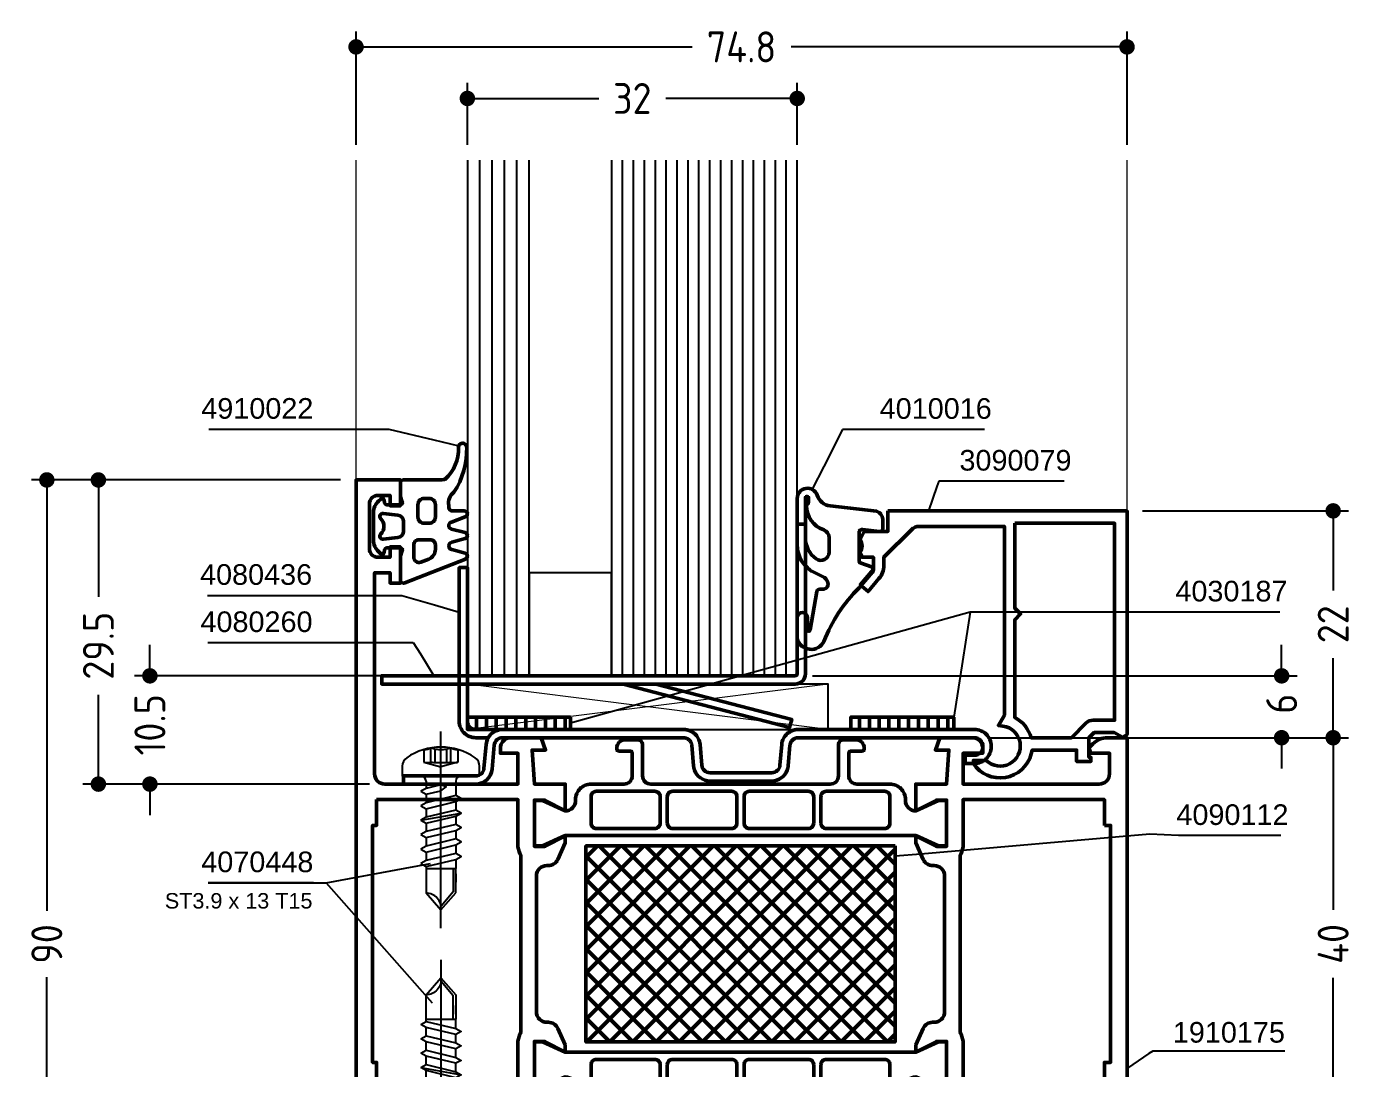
# Model space of a CAD drawing. Header units: millimetres. Extents: x 29 to 157, y 57 to 235.
# Drawn here: x 28.7 to 157.5, y 134.4 to 235.4 of the extents above; entities that cross this region are included whole.
import ezdxf
from ezdxf.enums import TextEntityAlignment as Align

# ---------------------------------------------------------------- set-up
doc = ezdxf.new("R2010")
doc.units = ezdxf.units.MM
doc.linetypes.add('CENTER', pattern=[50.8, 31.75, -6.35, 6.35, -6.35])
doc.linetypes.add('HIDDEN', pattern=[9.525, 6.35, -3.175])
for name, color, linetype, lineweight in [('AM_5', 3, 'Continuous', 25), ('AM_C', 50, 'Continuous', 50), ('AM_S', 80, 'Continuous', 50), ('Cont2', 2, 'Continuous', 25), ('Cont3', 70, 'Continuous', 18)]:
    doc.layers.add(name, color=color, linetype=linetype, lineweight=lineweight)
doc.styles.add('HBS_DIMTEXTSTYLE', font='isocp.shx')
doc.styles.add('SWISSL', font='swissl.ttf')
doc.dimstyles.new('Konstruktionsschnitt 1-1$0', dxfattribs={"dimscale": 0, "dimtxt": 3, "dimasz": 1.5, "dimexe": 1.5, "dimexo": 1.5, "dimgap": 1.5, "dimtad": 0, "dimdsep": 46, "dimtxsty": 'HBS_DIMTEXTSTYLE', "dimblk": 'PUNKT', "dimcen": 0, "dimclrd": 3, "dimclre": 3, "dimclrt": 2, "dimadec": 1, "dimazin": 2, "dimtfac": 0.7, "dimtofl": 0, "dimtmove": 0, "dimatfit": 3, "dimfxl": 0, "dimtolj": 1, "dimtzin": 0, "dimarcsym": 0})

# ---------------------------------------------------------------- blocks, each defined once
blk = doc.blocks.new('PUNKT')
at = {"color": 0, "linetype": 'Continuous'}
blk.add_line((-0.5, 0), (-1, 0), dxfattribs=at)
at = {"color": 0, "linetype": 'Continuous', "const_width": 0.5}
blk.add_lwpolyline([(-0.25, 0, 1), (0.25, 0, 1)], format="xyb", close=True, dxfattribs=at)
blk = doc.blocks.new('*D22')
at = {"layer": 'AM_5', "color": 3, "lineweight": -2, "transparency": 16777216}
for p, q in [((59.19, 191.45), (29.19, 191.45)), ((30.69, 189.95), (30.69, 149.66)), ((30.69, 102.95), (30.69, 143.24)), ((59.19, 101.45), (29.19, 101.45))]:
    blk.add_line(p, q, dxfattribs=at)
at = {"layer": 'AM_5', "color": 3, "lineweight": -2, "transparency": 16777216, "xscale": 1.5, "yscale": 1.5, "zscale": 1.5}
for p, rotation in [((30.69, 191.45), 90), ((30.69, 101.45), 270)]:
    blk.add_blockref('PUNKT', p, dxfattribs=dict(at, rotation=rotation))
at = {"layer": 'AM_5', "color": 2, "transparency": 16777216, "insert": (30.69, 146.45), "char_height": 3, "attachment_point": 5, "rotation": 90, "style": 'HBS_DIMTEXTSTYLE'}
blk.add_mtext('\\A1;90', dxfattribs=at)
blk = doc.blocks.new('*D23')
at = {"layer": 'AM_5', "color": 3, "lineweight": -2, "transparency": 16777216}
for p, q in [((136.99, 166.45), (156.99, 166.45)), ((155.49, 164.95), (155.49, 149.75)), ((155.49, 127.95), (155.49, 143.15)), ((136.99, 126.45), (156.99, 126.45))]:
    blk.add_line(p, q, dxfattribs=at)
at = {"layer": 'AM_5', "color": 3, "lineweight": -2, "transparency": 16777216, "xscale": 1.5, "yscale": 1.5, "zscale": 1.5}
for p, rotation in [((155.49, 166.45), 90), ((155.49, 126.45), 270)]:
    blk.add_blockref('PUNKT', p, dxfattribs=dict(at, rotation=rotation))
at = {"layer": 'AM_5', "color": 2, "transparency": 16777216, "insert": (155.49, 146.45), "char_height": 3, "attachment_point": 5, "rotation": 90, "style": 'HBS_DIMTEXTSTYLE'}
blk.add_mtext('\\A1;40', dxfattribs=at)
blk = doc.blocks.new('*D24')
at = {"layer": 'AM_5', "color": 3, "lineweight": -2, "transparency": 16777216}
for p, q in [((136.99, 188.45), (156.99, 188.45)), ((155.49, 186.95), (155.49, 180.73)), ((155.49, 167.95), (155.49, 174.17)), ((136.99, 166.45), (156.99, 166.45))]:
    blk.add_line(p, q, dxfattribs=at)
at = {"layer": 'AM_5', "color": 3, "lineweight": -2, "transparency": 16777216, "xscale": 1.5, "yscale": 1.5, "zscale": 1.5}
for p, rotation in [((155.49, 188.45), 90), ((155.49, 166.45), 270)]:
    blk.add_blockref('PUNKT', p, dxfattribs=dict(at, rotation=rotation))
at = {"layer": 'AM_5', "color": 2, "transparency": 16777216, "insert": (155.49, 177.45), "char_height": 3, "attachment_point": 5, "rotation": 90, "style": 'HBS_DIMTEXTSTYLE'}
blk.add_mtext('\\A1;22', dxfattribs=at)
blk = doc.blocks.new('*D26')
at = {"layer": 'AM_5', "color": 3, "lineweight": -2, "transparency": 16777216}
for p, q in [((71.49, 223.95), (71.49, 229.95)), ((103.49, 223.95), (103.49, 229.95)), ((72.99, 228.45), (84.25, 228.45)), ((101.99, 228.45), (90.73, 228.45))]:
    blk.add_line(p, q, dxfattribs=at)
at = {"layer": 'AM_5', "color": 3, "lineweight": -2, "transparency": 16777216, "xscale": 1.5, "yscale": 1.5, "zscale": 1.5, "rotation": 180}
blk.add_blockref('PUNKT', (71.49, 228.45), dxfattribs=at)
at = {"layer": 'AM_5', "color": 3, "lineweight": -2, "transparency": 16777216, "xscale": 1.5, "yscale": 1.5, "zscale": 1.5}
blk.add_blockref('PUNKT', (103.49, 228.45), dxfattribs=at)
at = {"layer": 'AM_5', "color": 2, "transparency": 16777216, "insert": (87.49, 228.45), "char_height": 3, "attachment_point": 5, "style": 'HBS_DIMTEXTSTYLE'}
blk.add_mtext('\\A1;32', dxfattribs=at)
blk = doc.blocks.new('*D27')
at = {"layer": 'AM_5', "color": 3, "lineweight": -2, "transparency": 16777216}
for p, q in [((60.69, 223.95), (60.69, 234.95)), ((135.49, 223.95), (135.49, 234.95)), ((62.19, 233.45), (93.29, 233.45)), ((133.99, 233.45), (102.89, 233.45))]:
    blk.add_line(p, q, dxfattribs=at)
at = {"layer": 'AM_5', "color": 3, "lineweight": -2, "transparency": 16777216, "xscale": 1.5, "yscale": 1.5, "zscale": 1.5, "rotation": 180}
blk.add_blockref('PUNKT', (60.69, 233.45), dxfattribs=at)
at = {"layer": 'AM_5', "color": 3, "lineweight": -2, "transparency": 16777216, "xscale": 1.5, "yscale": 1.5, "zscale": 1.5}
blk.add_blockref('PUNKT', (135.49, 233.45), dxfattribs=at)
at = {"layer": 'AM_5', "color": 2, "transparency": 16777216, "insert": (98.09, 233.45), "char_height": 3, "attachment_point": 5, "style": 'HBS_DIMTEXTSTYLE'}
blk.add_mtext('\\A1;74.8', dxfattribs=at)
blk = doc.blocks.new('*D30')
at = {"layer": 'AM_5', "color": 3, "lineweight": -2, "transparency": 16777216}
for p, q in [((150.49, 173.95), (150.49, 175.45)), ((104.99, 172.45), (151.99, 172.45)), ((121.99, 166.45), (151.99, 166.45)), ((150.49, 164.95), (150.49, 163.45))]:
    blk.add_line(p, q, dxfattribs=at)
at = {"layer": 'AM_5', "color": 3, "lineweight": -2, "transparency": 16777216, "xscale": 1.5, "yscale": 1.5, "zscale": 1.5}
for p, rotation in [((150.49, 172.45), 270), ((150.49, 166.45), 90)]:
    blk.add_blockref('PUNKT', p, dxfattribs=dict(at, rotation=rotation))
at = {"layer": 'AM_5', "color": 2, "transparency": 16777216, "insert": (150.49, 169.75), "char_height": 3, "attachment_point": 5, "rotation": 90, "style": 'HBS_DIMTEXTSTYLE'}
blk.add_mtext('\\A1;6', dxfattribs=at)
blk = doc.blocks.new('*D31')
at = {"layer": 'AM_5', "color": 3, "lineweight": -2, "transparency": 16777216}
for p, q in [((59.19, 191.45), (34.19, 191.45)), ((35.69, 189.95), (35.69, 180.12)), ((35.69, 163.45), (35.69, 170.61)), ((61.99, 161.95), (34.19, 161.95))]:
    blk.add_line(p, q, dxfattribs=at)
at = {"layer": 'AM_5', "color": 3, "lineweight": -2, "transparency": 16777216, "xscale": 1.5, "yscale": 1.5, "zscale": 1.5}
for p, rotation in [((35.69, 191.45), 90), ((35.69, 161.95), 270)]:
    blk.add_blockref('PUNKT', p, dxfattribs=dict(at, rotation=rotation))
at = {"layer": 'AM_5', "color": 2, "transparency": 16777216, "insert": (35.69, 175.37), "char_height": 3, "attachment_point": 5, "rotation": 90, "style": 'HBS_DIMTEXTSTYLE'}
blk.add_mtext('\\A1;29.5', dxfattribs=at)
blk = doc.blocks.new('*D32')
at = {"layer": 'AM_5', "color": 3, "lineweight": -2, "transparency": 16777216}
for p, q in [((40.69, 173.95), (40.69, 175.45)), ((69.99, 172.45), (39.19, 172.45)), ((61.99, 161.95), (39.19, 161.95)), ((40.69, 160.45), (40.69, 158.95))]:
    blk.add_line(p, q, dxfattribs=at)
at = {"layer": 'AM_5', "color": 3, "lineweight": -2, "transparency": 16777216, "xscale": 1.5, "yscale": 1.5, "zscale": 1.5}
for p, rotation in [((40.69, 172.45), 270), ((40.69, 161.95), 90)]:
    blk.add_blockref('PUNKT', p, dxfattribs=dict(at, rotation=rotation))
at = {"layer": 'AM_5', "color": 2, "transparency": 16777216, "insert": (40.69, 167.7), "char_height": 3, "attachment_point": 5, "rotation": 90, "style": 'HBS_DIMTEXTSTYLE'}
blk.add_mtext('\\A1;10.5', dxfattribs=at)
blk = doc.blocks.new('WS4070448')
at = {"linetype": 'CENTER'}
blk.add_line((-0.02, -14.76), (0, 4.3), dxfattribs=at)
at = {"linetype": 'HIDDEN'}
for p, q in [((-0.97, 1.33), (-0.97, 2.72)), ((-0.56, 1.33), (-0.56, 2.61)), ((0.56, 1.33), (0.56, 2.61)), ((0.97, 1.33), (0.97, 2.72))]:
    blk.add_line(p, q, dxfattribs=at)
for p, q in [((-1.45, -9), (-1.45, -11.36)), ((-1.45, -9), (1.45, -9)), ((1.45, -11.36), (1.45, -9)), ((-1.45, -11.36), (0, -13)), ((0, -13), (1.45, -11.36))]:
    blk.add_line(p, q)
blk.add_lwpolyline([(3.32, 1.75, 0.314856), (-3.32, 1.75, 0.244912), (-3.75, 0.93), (-3.75, 0), (3.75, 0), (3.75, 0.93, 0.244912), (3.32, 1.75, 0.138291)], format="xyb")
for points in [[(-1.65, 2.56), (-1.65, 1.33)], [(-1.65, 1.33), (0, 0.89)], [(1.65, 1.33), (0, 0.89)], [(1.65, 2.56), (1.65, 1.33)]]:
    blk.add_lwpolyline(points, dxfattribs=at)
for points in [[(-1.95, -1.5), (-1.45, -1.79), (0, -1.44), (0.5, -1.07), (0, -0.87), (-1.45, -1.21)], [(-1.95, -2.9), (-1.45, -3.19), (1.45, -2.5), (1.95, -2.21), (1.45, -1.92), (-1.45, -2.61)], [(-1.95, -4.3), (-1.45, -4.59), (1.45, -3.9), (1.95, -3.61), (1.45, -3.32), (-1.45, -4.01)], [(-1.95, -5.7), (-1.45, -5.99), (1.45, -5.3), (1.95, -5.01), (1.45, -4.72), (-1.45, -5.41)], [(-1.95, -7.1), (-1.45, -7.39), (1.45, -6.7), (1.95, -6.41), (1.45, -6.12), (-1.45, -6.81)], [(-1.95, -8.5), (-1.45, -8.79), (1.45, -8.1), (1.95, -7.81), (1.45, -7.52), (-1.45, -8.21)]]:
    blk.add_lwpolyline(points, close=True)
for points in [[(-1.45, -0.5), (-1.45, -1.21)], [(1.45, -0.5), (1.45, -1.92)], [(-1.45, -1.79), (-1.45, -2.21)], [(-1.45, -1.79), (-1.45, -2.61)], [(-1.45, -1.79), (-1.45, -2.61)], [(1.45, -2.5), (1.45, -3.32)], [(-1.95, -4.3), (1.95, -3.61)], [(-1.45, -3.19), (-1.45, -4.01)], [(-1.45, -4.59), (-1.45, -5.41)], [(1.45, -3.9), (1.45, -4.72)], [(-1.45, -5.99), (-1.45, -6.81)], [(1.45, -5.3), (1.45, -6.12)], [(-1.45, -7.39), (-1.45, -8.21)], [(1.45, -6.7), (1.45, -7.52)], [(-1.45, -8.79), (-1.45, -9)], [(1.2, -9), (1.2, -11.25), (0.03, -12.65)], [(1.45, -8.1), (1.45, -9)], [(-1.45, -10.19), (-1.45, -11.01)], [(1.45, -9.5), (1.45, -10.32)]]:
    blk.add_lwpolyline(points)
for centre, radius, start, end in [((-1.59, 3.84), 1.28, 267.2848, 298.8872), ((0, 5.49), 2.94, 250.6988, 289.3012), ((1.59, 3.84), 1.28, 241.1128, 272.7152), ((-1.31, 2.49), 1.21, 253.6643, 286.3357), ((0, 11.41), 10.13, 264.4948, 275.5052), ((1.31, 2.49), 1.21, 253.6643, 286.3357)]:
    blk.add_arc(centre, radius, start, end, dxfattribs=at)
for centre, radius, start, end in [((-1.95, -0.5), 0.5, 0, 90), ((1.95, -0.5), 0.5, 90, 180), ((-1.46, -12.83), 1.47, 353.4244, 89.6688)]:
    blk.add_arc(centre, radius, start, end)
blk = doc.blocks.new('*U56', base_point=(71.49, 173.45))
for p, q in [((72.69, 173.45), (72.69, 223.45)), ((73.89, 173.45), (73.89, 223.45)), ((75.09, 173.45), (75.09, 223.45)), ((76.29, 173.45), (76.29, 223.45)), ((86.55, 173.45), (86.55, 223.45)), ((87.61, 173.45), (87.61, 223.45)), ((88.67, 173.45), (88.67, 223.45)), ((89.73, 173.45), (89.73, 223.45)), ((90.78, 173.45), (90.78, 223.45)), ((91.84, 173.45), (91.84, 223.45)), ((92.9, 173.45), (92.9, 223.45)), ((93.96, 173.45), (93.96, 223.45)), ((95.02, 173.45), (95.02, 223.45)), ((96.08, 173.45), (96.08, 223.45)), ((97.14, 173.45), (97.14, 223.45)), ((98.2, 173.45), (98.2, 223.45)), ((99.25, 173.45), (99.25, 223.45)), ((100.31, 173.45), (100.31, 223.45)), ((101.37, 173.45), (101.37, 223.45)), ((102.43, 173.45), (102.43, 223.45))]:
    blk.add_line(p, q)
for points in [[(71.49, 223.45), (71.49, 173.45), (77.49, 173.45), (77.49, 223.45)], [(85.49, 223.45), (85.49, 173.45), (103.49, 173.45), (103.49, 223.45)]]:
    blk.add_lwpolyline(points)
blk.add_lwpolyline([(77.49, 173.45), (85.49, 173.45), (85.49, 183.45), (77.49, 183.45)], close=True)
blk = doc.blocks.new('*S291')
at = {"layer": 'AM_5', "color": 3}
for p, q in [((46.42, 196.36), (55.69, 196.36)), ((55.69, 196.36), (63.88, 196.36)), ((63.88, 196.36), (68.23, 195.33))]:
    blk.add_line(p, q, dxfattribs=at)
at = {"layer": 'AM_5', "color": 3, "linetype": 'Continuous'}
blk.add_line((68.23, 195.33), (70.66, 194.76), dxfattribs=at)
at = {"layer": 'AM_5', "color": 2, "insert": (56.55, 197.36), "char_height": 2, "attachment_point": 9, "style": 'SWISSL'}
blk.add_mtext('4910022', dxfattribs=at)
blk = doc.blocks.new('*S292')
at = {"layer": 'AM_5', "color": 3}
for p, q in [((46.31, 175.67), (55.69, 175.67)), ((55.69, 175.67), (66.24, 175.67)), ((66.24, 175.67), (66.93, 174.57))]:
    blk.add_line(p, q, dxfattribs=at)
at = {"layer": 'AM_5', "color": 3, "linetype": 'Continuous'}
blk.add_line((66.93, 174.57), (68.25, 172.45), dxfattribs=at)
at = {"layer": 'AM_5', "color": 2, "insert": (56.47, 176.67), "char_height": 2, "attachment_point": 9, "style": 'SWISSL'}
blk.add_mtext('4080260', dxfattribs=at)
blk = doc.blocks.new('*S293')
at = {"layer": 'AM_5', "color": 3}
for p, q in [((137.69, 157.1), (115.48, 155.17)), ((140.49, 156.96), (137.69, 157.1)), ((150.42, 156.96), (140.49, 156.96))]:
    blk.add_line(p, q, dxfattribs=at)
at = {"layer": 'AM_5', "color": 3, "linetype": 'Continuous'}
blk.add_line((115.48, 155.17), (112.99, 154.95), dxfattribs=at)
at = {"layer": 'AM_5', "color": 2, "insert": (140.28, 157.96), "char_height": 2, "attachment_point": 7, "style": 'SWISSL'}
blk.add_mtext('4090112', dxfattribs=at)
blk = doc.blocks.new('*S294')
at = {"layer": 'AM_5', "color": 3, "linetype": 'Continuous'}
blk.add_line((137.61, 135.81), (135.54, 134.4), dxfattribs=at)
at = {"layer": 'AM_5', "color": 3}
for p, q in [((137.98, 136.06), (137.61, 135.81)), ((140.49, 136.06), (137.98, 136.06)), ((150.81, 136.06), (140.49, 136.06))]:
    blk.add_line(p, q, dxfattribs=at)
at = {"layer": 'AM_5', "color": 2, "insert": (150.81, 136.85), "char_height": 2, "attachment_point": 9, "style": 'SWISSL'}
blk.add_mtext('1910175', dxfattribs=at)
blk = doc.blocks.new('*S299')
at = {"layer": 'AM_5', "color": 3}
for p, q in [((57.8, 152.38), (65.44, 153.8)), ((56.55, 152.38), (46.33, 152.38)), ((46.33, 152.38), (57.8, 152.38))]:
    blk.add_line(p, q, dxfattribs=at)
at = {"layer": 'AM_5', "color": 3, "linetype": 'Continuous'}
blk.add_line((65.44, 153.8), (67.9, 154.25), dxfattribs=at)
at = {"layer": 'AM_5', "color": 2, "insert": (56.55, 153.38), "char_height": 2, "attachment_point": 9, "style": 'SWISSL'}
blk.add_mtext('4070448', dxfattribs=at)
blk = doc.blocks.new('ZAHL rechts')
at = {"layer": 'AM_5', "color": 2, "style": 'SWISSL'}
blk.add_attdef('XXX', text='', height=1.5, dxfattribs=at).set_placement((-1.95, -2.5), align=Align.RIGHT)
blk = doc.blocks.new('*S300')
at = {"layer": 'AM_5', "color": 3}
for p, q in [((107.9, 196.35), (106.08, 192.77)), ((109.49, 196.35), (107.9, 196.35)), ((121.65, 196.35), (109.49, 196.35))]:
    blk.add_line(p, q, dxfattribs=at)
at = {"layer": 'AM_5', "color": 3, "linetype": 'Continuous'}
blk.add_line((106.08, 192.77), (104.94, 190.54), dxfattribs=at)
at = {"layer": 'AM_5', "color": 2, "insert": (111.49, 197.35), "char_height": 2, "attachment_point": 7, "style": 'SWISSL'}
blk.add_mtext('4010016', dxfattribs=at)
blk = doc.blocks.new('*S301')
at = {"layer": 'AM_5', "color": 3, "linetype": 'Continuous'}
blk.add_line((117.05, 190.81), (116.23, 188.45), dxfattribs=at)
at = {"layer": 'AM_5', "color": 3}
for p, q in [((117.23, 191.33), (117.05, 190.81)), ((129.38, 191.33), (117.23, 191.33))]:
    blk.add_line(p, q, dxfattribs=at)
at = {"layer": 'AM_5', "color": 2, "insert": (119.23, 192.33), "char_height": 2, "attachment_point": 7, "style": 'SWISSL'}
blk.add_mtext('3090079', dxfattribs=at)
blk = doc.blocks.new('*S302')
at = {"layer": 'AM_5', "color": 3}
for p, q in [((46.28, 180.25), (53.74, 180.25)), ((53.74, 180.25), (65.12, 180.25)), ((65.12, 180.25), (68.3, 179.33))]:
    blk.add_line(p, q, dxfattribs=at)
at = {"layer": 'AM_5', "color": 3, "linetype": 'Continuous'}
blk.add_line((68.3, 179.33), (70.7, 178.64), dxfattribs=at)
at = {"layer": 'AM_5', "color": 2, "insert": (56.43, 181.25), "char_height": 2, "attachment_point": 9, "style": 'SWISSL'}
blk.add_mtext('4080436', dxfattribs=at)
blk = doc.blocks.new('*S304')
at = {"layer": 'AM_5', "color": 3}
for p, q in [((120.27, 178.64), (119.08, 170.92)), ((140.48, 178.64), (120.27, 178.64)), ((150.33, 178.64), (140.48, 178.64))]:
    blk.add_line(p, q, dxfattribs=at)
at = {"layer": 'AM_5', "color": 3, "linetype": 'Continuous'}
blk.add_line((119.08, 170.92), (118.7, 168.45), dxfattribs=at)
at = {"layer": 'AM_5', "color": 2, "insert": (140.18, 179.64), "char_height": 2, "attachment_point": 7, "style": 'SWISSL'}
blk.add_mtext('4030187', dxfattribs=at)
blk = doc.blocks.new('WI1910175')
for points in [[(20.3, -9.8), (19.57, -8.19, 0.294108), (18.66, -7.6), (18.5, -7.6, -0.414214), (17.5, -6.6), (17.5, 6.6, -0.414214), (18.5, 7.6), (18.66, 7.6, 0.294108), (19.57, 8.19), (20.3, 9.8), (20.3, 10.5), (18.1, 9.5), (17.3, 9.5), (17.3, 13.9), (18.1, 13.9), (20.3, 12.9), (20.3, 15.5), (17.3, 15.5), (17.08, 18.8), (18.39, 18.8), (17.95, 20), (15, 20, 0.414214), (14, 19), (14, 18.5), (15.7, 18.5), (15.7, 15.5), (2.8, 15.5, -0.414214), (1.8, 16.5), (1.8, 36), (3.3, 36), (3.3, 35), (4.3, 35), (4.3, 38.5), (3.3, 38.5), (3.3, 37.5), (2.1, 37.5, -0.414214), (1.3, 38.3), (1.3, 42.7, -0.414214), (2.1, 43.5), (3.3, 43.5), (3.3, 42.5), (4.3, 42.5), (4.3, 45), (0, 45), (0, -45), (4.3, -45), (4.3, -42.5), (3.3, -42.5), (3.3, -43.5), (2.1, -43.5, -0.414214), (1.3, -42.7), (1.3, -38.3, -0.414214), (2.1, -37.5), (3.3, -37.5), (3.3, -38.5), (4.3, -38.5), (4.3, -35), (3.3, -35), (3.3, -36), (1.8, -36), (1.8, -16.5, -0.414214), (2.8, -15.5), (15.7, -15.5), (15.7, -18.5), (14, -18.5), (14, -19, 0.414214), (15, -20), (17.95, -20), (18.39, -18.8), (17.08, -18.8), (17.3, -15.5), (20.3, -15.5), (20.3, -12.9), (18.1, -13.9), (17.3, -13.9), (17.3, -9.5), (18.1, -9.5), (20.3, -10.5), (20.3, -9.8)], [(54.3, 12.9), (54.3, 12.95), (56.3, 13.95), (57.3, 13.95), (57.3, 9.45), (56.3, 9.45), (54.3, 10.45), (54.3, 10.5), (20.3, 10.5), (20.3, 10.45), (18.3, 9.45), (17.3, 9.45), (17.3, 13.95), (18.3, 13.95), (20.3, 12.95), (20.3, 12.9, 0.414214), (21.3, 13.9), (21.3, 14, -0.414214), (22.8, 15.5), (26, 15.5, 0.414214), (26.8, 16.3), (26.8, 18.5, 0.414214), (26.6, 18.7), (25.5, 18.7, -0.414214), (25.3, 18.9), (25.3, 19, -0.414214), (26.1, 19.8), (27.3, 19.8, -0.414214), (27.8, 19.3), (27.8, 16.3, 0.414214), (28.6, 15.5), (46, 15.5, 0.414214), (46.8, 16.3), (46.8, 19.3, -0.414214), (47.3, 19.8), (48.5, 19.8, -0.414214), (49.3, 19), (49.3, 18.9, -0.414214), (49.1, 18.7), (48, 18.7, 0.414214), (47.8, 18.5), (47.8, 16.3, 0.414214), (48.6, 15.5), (51.8, 15.5, -0.414214), (53.3, 14), (53.3, 13.9, 0.414214), (54.3, 12.9)], [(54.3, -9.8), (55.03, -8.19, -0.294108), (55.94, -7.6), (56.1, -7.6, 0.414214), (57.1, -6.6), (57.1, 6.6, 0.414214), (56.1, 7.6), (55.94, 7.6, -0.294108), (55.03, 8.19), (54.3, 9.8), (54.3, 10.5), (56.5, 9.5), (57.3, 9.5), (57.3, 13.9), (56.5, 13.9), (54.3, 12.9), (54.3, 15.5), (57.3, 15.5), (57.52, 18.8), (56.21, 18.8), (56.65, 20), (59.8, 20, -0.414214), (60.8, 19), (60.8, 18.5), (58.9, 18.5), (58.9, 15.5), (72.1, 15.5, 0.414214), (73.1, 16.5), (73.1, 18.5), (71.3, 18.5), (71.09, 19.01), (71.49, 19.41, -0.198912), (72.9, 20), (74.8, 20), (74.8, -20), (72.9, -20, -0.198912), (71.49, -19.41), (71.09, -19.01), (71.3, -18.5), (73.1, -18.5), (73.1, -16.5, 0.414214), (72.1, -15.5), (58.9, -15.5), (58.9, -18.5), (60.8, -18.5), (60.8, -19, -0.414214), (59.8, -20), (56.65, -20), (56.21, -18.8), (57.52, -18.8), (57.3, -15.5), (54.3, -15.5), (54.3, -12.9), (56.5, -13.9), (57.3, -13.9), (57.3, -9.5), (56.5, -9.5), (54.3, -10.5), (54.3, -9.8)], [(22.8, 11.7), (22.8, 14.3, -0.414214), (23.3, 14.8), (29, 14.8, -0.414214), (29.5, 14.3), (29.5, 11.7, -0.414214), (29, 11.2), (23.3, 11.2, -0.414214), (22.8, 11.7)], [(30.2, 11.7), (30.2, 14.3, -0.414214), (30.7, 14.8), (36.45, 14.8, -0.414214), (36.95, 14.3), (36.95, 11.7, -0.414214), (36.45, 11.2), (30.7, 11.2, -0.414214), (30.2, 11.7)], [(44.4, 11.7, -0.414214), (43.9, 11.2), (38.15, 11.2, -0.414214), (37.65, 11.7), (37.65, 14.3, -0.414214), (38.15, 14.8), (43.9, 14.8, -0.414214), (44.4, 14.3), (44.4, 11.7)], [(45.1, 11.7), (45.1, 14.3, -0.414214), (45.6, 14.8), (51.3, 14.8, -0.414214), (51.8, 14.3), (51.8, 11.7, -0.414214), (51.3, 11.2), (45.6, 11.2, -0.414214), (45.1, 11.7)], [(2, 14), (2, 11.5), (1.6, 11.5), (1.6, -11.5), (2, -11.5), (2, -14), (15.7, -14), (15.7, -9.65, -0.112281), (15.9, -8.76, 0.112281), (16, -8.33), (16, 8.33, 0.112281), (15.9, 8.76, -0.112281), (15.7, 9.65), (15.7, 14), (2, 14)], [(72.6, 11.5), (73.2, 11.5), (73.2, -11.5), (72.6, -11.5), (72.6, -14), (58.9, -14), (58.9, -9.65, 0.112281), (58.7, -8.76, -0.112281), (58.6, -8.33), (58.6, 8.33, -0.112281), (58.7, 8.76, 0.112281), (58.9, 9.65), (58.9, 14), (72.6, 14), (72.6, 11.5)], [(54.3, -12.9), (54.3, -12.95), (56.3, -13.95), (57.3, -13.95), (57.3, -9.45), (56.3, -9.45), (54.3, -10.45), (54.3, -10.5), (20.3, -10.5), (20.3, -10.45), (18.3, -9.45), (17.3, -9.45), (17.3, -13.95), (18.3, -13.95), (20.3, -12.95), (20.3, -12.9, -0.414214), (21.3, -13.9), (21.3, -14, 0.414214), (22.8, -15.5), (26, -15.5, -0.414214), (26.8, -16.3), (26.8, -18.5, -0.414214), (26.6, -18.7), (25.5, -18.7, 0.414214), (25.3, -18.9), (25.3, -19, 0.414214), (26.1, -19.8), (27.3, -19.8, 0.414214), (27.8, -19.3), (27.8, -16.3, -0.414214), (28.6, -15.5), (46, -15.5, -0.414214), (46.8, -16.3), (46.8, -19.3, 0.414214), (47.3, -19.8), (48.5, -19.8, 0.414214), (49.3, -19), (49.3, -18.9, 0.414214), (49.1, -18.7), (48, -18.7, -0.414214), (47.8, -18.5), (47.8, -16.3, -0.414214), (48.6, -15.5), (51.8, -15.5, 0.414214), (53.3, -14), (53.3, -13.9, -0.414214), (54.3, -12.9)], [(22.8, -11.7), (22.8, -14.3, 0.414214), (23.3, -14.8), (29, -14.8, 0.414214), (29.5, -14.3), (29.5, -11.7, 0.414214), (29, -11.2), (23.3, -11.2, 0.414214), (22.8, -11.7)], [(30.2, -11.7), (30.2, -14.3, 0.414214), (30.7, -14.8), (36.45, -14.8, 0.414214), (36.95, -14.3), (36.95, -11.7, 0.414214), (36.45, -11.2), (30.7, -11.2, 0.414214), (30.2, -11.7)], [(44.4, -11.7, 0.414214), (43.9, -11.2), (38.15, -11.2, 0.414214), (37.65, -11.7), (37.65, -14.3, 0.414214), (38.15, -14.8), (43.9, -14.8, 0.414214), (44.4, -14.3), (44.4, -11.7)], [(45.1, -11.7), (45.1, -14.3, 0.414214), (45.6, -14.8), (51.3, -14.8, 0.414214), (51.8, -14.3), (51.8, -11.7, 0.414214), (51.3, -11.2), (45.6, -11.2, 0.414214), (45.1, -11.7)]]:
    blk.add_lwpolyline(points, format="xyb", close=True)
blk = doc.blocks.new('WI3090079')
for points in [[(-23.2, 22), (-23.2, 20), (-25.5, 20), (-25.9, 19.21, -0.339409), (-25.93, 17.99), (-25.7, 17.5), (-24.6, 17.5), (-24.6, 16.35), (-25.88, 14.82), (-25.12, 14.18), (-24.07, 15.43, 0.176327), (-23.6, 16.71), (-23.6, 17.5), (-20.89, 20.21, -0.198912), (-20.19, 20.5), (-11.9, 20.5), (-11.9, 2.2), (-12.48, 1.19), (-12.04, 1.13, -1.382111), (-13.66, -2.2), (-14.9, -2.2), (-14.9, -2.49, 0.652679), (-9.3, -1.57), (-9.2, -1.2), (-4.9, -1.2), (-4.9, -2.3), (-3.5, -2.3), (-3.5, -1.9), (-3.7, -1.9), (-3.7, 0), (-3.2, 0.5), (-1.25, 0.5), (-0.45, 0.04), (0, 0.3), (0, 22), (-23.2, 22)], [(-10.9, 20.8), (-10.9, 12.58), (-10.32, 12), (-10.9, 11.42), (-10.9, 1.97, -0.213458), (-9.31, 0), (-5.4, 0), (-3.99, 1.41, -0.198912), (-3.28, 1.7), (-1.2, 1.7), (-1.2, 20.8), (-10.9, 20.8)]]:
    blk.add_lwpolyline(points, format="xyb", close=True)
blk = doc.blocks.new('WI4010016')
for points in [[(1.19, 1.96, -0.346133), (1.8, 1.18), (1.8, 0.3, -0.449698), (1.46, 0), (-0.16, 0.2, 0.449698), (-0.5, -0.1), (-0.5, -2.79, 0.315299), (-0.3, -3.07), (0.7, -3.44, -0.548619), (0.81, -3.93), (-0.5, -5.46, 0.104737), (-3.91, -10.66, -0.684728), (-6.5, -10.42), (-6.5, -8.36, -1), (-5.5, -8.36), (-5.5, -9.42, 0.287601), (-5.34, -9.69, 0.156883), (-5.25, -9.53), (-4.59, -5.82, -0.041381), (-4.57, -5.74), (-4.52, -5.69, -0.200274), (-4.31, -5.6), (-4, -5.6, 0.57735), (-3.57, -4.85), (-3.72, -4.58, 0.149451), (-3.85, -4.46), (-5.14, -3.83, -0.069927), (-5.25, -3.76), (-5.51, -3.53, -0.212557), (-6.5, -1.3), (-6.5, 3.2, -0.852431), (-4.55, 3.51, 0.291336), (-3.3, 2.49), (1.19, 1.96)], [(-3.4, -2, -0.612992), (-4.67, -2.65, -0.239931), (-5.7, -0.63), (-5.7, 3.25, -1), (-5.4, 3.25), (-5.4, 2.88, -0.317837), (-5.6, 2.6), (-5.6, 2.51, 0.317975), (-3.93, 0.15, -0.317975), (-3.4, -0.6), (-3.4, -2)]]:
    blk.add_lwpolyline(points, format="xyb", close=True)
blk = doc.blocks.new('WI4080260')
blk.add_lwpolyline([(0.8, 0.2, -0.414214), (-0.2, -0.8), (-40.3, -0.8), (-40.3, 0), (-0.2, 0, 0.414214), (0, 0.2), (0, 14.7), (0.8, 14.7), (0.8, 0.2)], format="xyb", close=True)
blk.add_lwpolyline([(-13.72, -0.8), (-0.53, -4.23), (-0.74, -5), (-16.9, -0.8)])
blk = doc.blocks.new('WI4090112')
h = blk.add_hatch()
h.set_pattern_fill('ANSI37', color=256, scale=0.5)
h.paths.add_polyline_path([(30, 0), (30, 19), (0, 19), (0, 0)])
blk.add_lwpolyline([(30, 19), (0, 19), (0, 0), (30, 0), (30, 19)], close=True)
blk = doc.blocks.new('WI4910022')
blk.add_line((0.3, 0), (0.3, 0))
blk.add_line((0.3, 0), (0.3, 0))
blk.add_lwpolyline([(0, -7.38), (0, -9.7, 0.537715), (0.42, -9.98), (6.32, -7.68, 0.71283), (6.28, -7.11), (4.98, -6.76, -0.767327), (4.98, -6.04), (6.28, -5.69, 0.767327), (6.28, -5.11), (4.96, -4.76, -0.767327), (4.96, -4.08), (6.28, -3.59, 0.876976), (6.2, -3), (5, -3, -0.414214), (4.7, -2.7), (4.7, -2.48, -0.288751), (5.2, -1.18, 0.150709), (6.44, 3.17, 1.016945), (5.64, 3.15, -0.221064), (4.33, 0.05, -0.039181), (3.7, 0), (0.3, 0, 0.414214), (0, -0.3), (0, -1.62), (0.19, -2.13, -0.520567), (0, -2.4), (-1.33, -2.4, -0.36397), (-1.53, -2.23), (-1.58, -1.97, 0.594937), (-1.91, -1.85), (-2.12, -2.05, 0.208), (-2.6, -3.15), (-2.6, -5.85, 0.208), (-2.12, -6.95), (-1.91, -7.15, 0.594937), (-1.58, -7.03), (-1.53, -6.77, -0.36397), (-1.33, -6.6), (0, -6.6, -0.520567), (0.19, -6.87), (0, -7.38)], format="xyb")
blk.add_lwpolyline([(0, -7.38), (0, -9.7, 0.537715), (0.42, -9.98), (6.32, -7.68, 0.71283), (6.28, -7.11), (4.98, -6.76, -0.767327), (4.98, -6.04), (6.28, -5.69, 0.767327), (6.28, -5.11), (4.96, -4.76, -0.767327), (4.96, -4.08), (6.28, -3.59, 0.876976), (6.2, -3), (5, -3, -0.414214), (4.7, -2.7), (4.7, -2.48, -0.288751), (5.2, -1.18, 0.150709), (6.44, 3.17, 1.016945), (5.64, 3.15, -0.221064), (4.33, 0.05, -0.039181), (3.7, 0), (0.3, 0, 0.414214), (0, -0.3), (0, -1.62), (0.19, -2.13, -0.520567), (0, -2.4), (-1.33, -2.4, -0.36397), (-1.53, -2.23), (-1.58, -1.97, 0.594937), (-1.91, -1.85), (-2.12, -2.05, 0.208), (-2.6, -3.15), (-2.6, -5.85, 0.208), (-2.12, -6.95), (-1.91, -7.15, 0.594937), (-1.58, -7.03), (-1.53, -6.77, -0.36397), (-1.33, -6.6), (0, -6.6, -0.520567), (0.19, -6.87), (0, -7.38)], format="xyb")
for points in [[(2.3, -4.2, -0.414214), (1.7, -3.6), (1.7, -2.4, -0.414214), (2.3, -1.8), (2.8, -1.8, -0.414214), (3.4, -2.4), (3.4, -3.6, -0.414214), (2.8, -4.2)], [(2.3, -4.2, -0.414214), (1.7, -3.6), (1.7, -2.4, -0.414214), (2.3, -1.8), (2.8, -1.8, -0.414214), (3.4, -2.4), (3.4, -3.6, -0.414214), (2.8, -4.2)], [(0.3, -4.98, -0.378866), (-0.23, -5.57), (-1.66, -5.75, -0.717695), (-1.91, -5.24, 0.421053), (-1.91, -3.76, -0.717695), (-1.66, -3.25), (-0.23, -3.43, -0.378866), (0.3, -4.02), (0.3, -4.98)], [(0.3, -4.98, -0.378866), (-0.23, -5.57), (-1.66, -5.75, -0.717695), (-1.91, -5.24, 0.421053), (-1.91, -3.76, -0.717695), (-1.66, -3.25), (-0.23, -3.43, -0.378866), (0.3, -4.02), (0.3, -4.98)], [(1.98, -7.97, -0.527791), (1.3, -7.51), (1.3, -6.3, -0.414214), (1.8, -5.8), (2.9, -5.8, -0.414214), (3.4, -6.3), (3.4, -6.73, -0.30908), (2.76, -7.67)], [(1.98, -7.97, -0.527791), (1.3, -7.51), (1.3, -6.3, -0.414214), (1.8, -5.8), (2.9, -5.8, -0.414214), (3.4, -6.3), (3.4, -6.73, -0.30908), (2.76, -7.67)]]:
    blk.add_lwpolyline(points, format="xyb", close=True)
blk = doc.blocks.new('WI4080436')
blk.add_lwpolyline([(-26.97, 0.4, 0.004374), (-27, 0.42, 0.009393), (-27.04, 0.45, 0.008732), (-27.08, 0.48, 0.006678), (-27.11, 0.5, 0.005796), (-27.14, 0.53, 0.003775), (-27.17, 0.54, 0.00446), (-27.21, 0.56, 0.004745), (-27.24, 0.58, 0.004746), (-27.27, 0.6, 0.005446), (-27.31, 0.62, 0.006611), (-27.35, 0.64, 0.007175), (-27.39, 0.66, 0.007951), (-27.43, 0.68, 0.006443), (-27.47, 0.7, 0.006656), (-27.51, 0.71, 0.007901), (-27.55, 0.72, 0.007046), (-27.58, 0.73, 0.005573), (-27.62, 0.74, 0.006095), (-27.65, 0.75, 0.006961), (-27.7, 0.76, 0.006263), (-27.73, 0.77, 0.005895), (-27.77, 0.78, 0.004888), (-27.81, 0.78, 0.004858), (-27.85, 0.79, 0.005749), (-27.88, 0.79, 0.006349), (-27.92, 0.8, 0.006609), (-27.96, 0.8, 0.006539), (-28, 0.8, 0.006195), (-28.04, 0.8), (-48.2, 0.8, -0.414214), (-49, 1.6), (-49, 16.5), (-49.8, 16.5), (-49.8, 1.6, 0.414214), (-48.2, 0), (-46.99, 0, 0.109506), (-47.19, -0.66), (-47.4, -2.97, -0.388866), (-48.19, -3.7), (-55.2, -3.7), (-55.2, -4.5), (-48.19, -4.5, 0.388866), (-46.6, -3.04), (-46.4, -0.73, -0.388866), (-45.6, 0), (-28.04, 0, -0.031191), (-27.94, -0.01, -0.032117), (-27.84, -0.03, -0.034113), (-27.74, -0.06, -0.033448), (-27.64, -0.11, -0.033036), (-27.55, -0.17, -0.034054), (-27.47, -0.24, -0.033669), (-27.4, -0.32, -0.0353), (-27.34, -0.41, -0.035248), (-27.29, -0.51, -0.034082), (-27.26, -0.62, -0.035248), (-27.24, -0.73), (-27.06, -2.74, 0.009909), (-27.06, -2.8, 0.007889), (-27.05, -2.86, 0.008695), (-27.04, -2.91, 0.00948), (-27.03, -2.97, 0.009796), (-27.01, -3.03, 0.009634), (-27, -3.08, 0.009059), (-26.97, -3.14, 0.316051), (-25.47, -4.2), (-19.48, -4.2, 0.316051), (-17.98, -3.14, 0.010145), (-17.96, -3.08, 0.008062), (-17.94, -3.03, 0.008782), (-17.92, -2.97, 0.009483), (-17.91, -2.92, 0.009718), (-17.9, -2.86, 0.009471), (-17.89, -2.8, 0.008803), (-17.89, -2.74), (-17.71, -0.73, -0.025271), (-17.7, -0.65, -0.025635), (-17.68, -0.57, -0.025685), (-17.65, -0.49, -0.025804), (-17.62, -0.42, -0.025802), (-17.57, -0.35, -0.024503), (-17.53, -0.29, -0.024568), (-17.47, -0.23, -0.024904), (-17.41, -0.18, -0.025509), (-17.35, -0.13, -0.025192), (-17.28, -0.09, -0.046587), (-17.13, -0.03, -0.024117), (-17.06, -0.01, -0.023804), (-16.99, 0, -0.023114), (-16.91, 0), (0.2, 0, -0.414214), (1, -0.8), (1, -0.9, -0.414214), (0.2, -1.7), (-0.7, -1.7), (-0.7, -2.5), (0.2, -2.5, 0.414214), (1.8, -0.9), (1.8, -0.8, 0.414214), (0.2, 0.8), (-16.91, 0.8, 0.006823), (-16.95, 0.8, 0.006631), (-16.99, 0.8, 0.006434), (-17.04, 0.8, 0.006371), (-17.08, 0.79, 0.006494), (-17.12, 0.79, 0.006197), (-17.16, 0.78, 0.006224), (-17.2, 0.77, 0.00638), (-17.24, 0.77, 0.006071), (-17.28, 0.76, 0.005434), (-17.32, 0.75, 0.005653), (-17.36, 0.74, 0.007587), (-17.4, 0.72, 0.009381), (-17.44, 0.71, 0.008193), (-17.49, 0.69, 0.00629), (-17.53, 0.68, 0.006974), (-17.57, 0.66, 0.005712), (-17.61, 0.64, 0.00638), (-17.65, 0.62, 0.005872), (-17.68, 0.6, 0.006229), (-17.72, 0.58, 0.00628), (-17.76, 0.55, 0.007), (-17.8, 0.53, 0.00673), (-17.84, 0.5, 0.005989), (-17.87, 0.48, 0.008282), (-17.91, 0.45, 0.009345), (-17.94, 0.42, 0.006288), (-17.98, 0.4, 0.191525), (-18.51, -0.66), (-18.68, -2.67, -0.388765), (-19.48, -3.4), (-25.47, -3.4, -0.388765), (-26.27, -2.67), (-26.44, -0.66, 0.191525), (-26.97, 0.4)], format="xyb", close=True)
blk.add_arc((-45.6, -0.8), 1.6, 90, 150)
blk = doc.blocks.new('WI4030187')
h = blk.add_hatch()
h.set_pattern_fill('LINE', color=256, scale=0.3, angle=90)
h.paths.add_polyline_path([(5, 0), (5, 1.2), (-5, 1.2), (-5, 0)])
blk.add_lwpolyline([(5, 1.2), (5, 0), (-5, 0), (-5, 1.2), (5, 1.2)], close=True)

msp = doc.modelspace()

# ---------------------------------------------------------------- linework, layer by layer
at = {"layer": 'AM_5'}
for p, q in [((120.269, 178.638), (81.49, 167.85)), ((57.805, 152.383), (68.065, 140.751))]:
    msp.add_line(p, q, dxfattribs=at)
at = {"layer": 'Cont2'}
msp.add_lwpolyline([(71.49, 167.25), (106.491, 167.25), (106.491, 171.655), (71.49, 171.655)], close=True, dxfattribs=at)
at = {"layer": 'Cont3'}
for p, q in [((60.69, 191.45), (60.69, 222.455)), ((135.49, 188.45), (135.49, 222.455)), ((106.491, 171.655), (71.49, 167.25)), ((106.491, 167.25), (71.49, 171.655))]:
    msp.add_line(p, q, dxfattribs=at)

# ---------------------------------------------------------------- block references
at = {"layer": 'AM_5'}
for name in ['*S291', '*S300', '*S301', '*S302', '*S304', '*S292', '*S293', '*S299', '*S294']:
    msp.add_blockref(name, (0, 0), dxfattribs=at)
msp.add_blockref('ZAHL rechts', (58.412, 152.383), dxfattribs=at).add_auto_attribs({'XXX': 'ST3.9 x 13 T15'})
at = {"layer": 'AM_C'}
for name, p in [('WI4910022', (64.99, 191.45)), ('WI4010016', (109.99, 186.45)), ('WI4080260', (103.49, 172.455)), ('WI4080436', (120.501, 166.45)), ('WI4030187', (76.49, 167.25)), ('WI4030187', (113.701, 167.25)), ('WI4090112', (82.99, 136.95))]:
    msp.add_blockref(name, p, dxfattribs=at)
at = {"layer": 'AM_S'}
for name, p in [('WI1910175', (60.69, 146.45)), ('WI3090079', (135.49, 166.45))]:
    msp.add_blockref(name, p, dxfattribs=at)
at = {"layer": 'Cont2'}
for name, p in [('*U56', (71.49, 172.455)), ('WS4070448', (68.927, 162.75))]:
    msp.add_blockref(name, p, dxfattribs=at)
at = {"layer": 'Cont2', "xscale": -1, "rotation": 180}
msp.add_blockref('WS4070448', (68.927, 130.15), dxfattribs=at)

# ---------------------------------------------------------------- dimensions: what is measured, and where the dimension line sits
at = {"layer": 'AM_5'}
for base, p1, p2, picture, middle in [((60.69, 233.455), (135.49, 222.455), (60.69, 222.455), '*D27', (98.09, 233.455)), ((103.49, 228.455), (71.49, 222.455), (103.49, 222.455), '*D26', (87.49, 228.455))]:
    dim = msp.add_linear_dim(base=base, p1=p1, p2=p2, dimstyle='Konstruktionsschnitt 1-1$0', override={"dimscale": 1}, dxfattribs=at)
    dim.commit()
    dim.dimension.update_dxf_attribs({"geometry": picture, "text_midpoint": middle})
for base, p1, p2, picture, middle in [((30.69, 191.45), (60.69, 101.45), (60.69, 191.45), '*D22', (30.69, 146.45)), ((35.69, 161.95), (60.69, 191.45), (63.49, 161.95), '*D31', (35.69, 175.366)), ((40.69, 161.9505), (71.49, 172.455), (63.4899, 161.9505), '*D32', (40.69, 167.7027)), ((150.49, 166.4505), (103.49, 172.455), (120.49, 166.4505), '*D30', (150.49, 169.7539))]:
    dim = msp.add_linear_dim(base=base, p1=p1, p2=p2, angle=90, dimstyle='Konstruktionsschnitt 1-1$0', override={"dimscale": 1}, dxfattribs=at)
    dim.commit()
    dim.dimension.update_dxf_attribs({"geometry": picture, "text_midpoint": middle, "dimtype": 160})
for base, p1, p2, picture, middle in [((155.49, 166.45), (135.49, 188.45), (135.49, 166.45), '*D24', (155.49, 177.45)), ((155.49, 126.45), (135.49, 166.45), (135.49, 126.45), '*D23', (155.49, 146.45))]:
    dim = msp.add_linear_dim(base=base, p1=p1, p2=p2, angle=90, dimstyle='Konstruktionsschnitt 1-1$0', override={"dimscale": 1}, dxfattribs=at)
    dim.commit()
    dim.dimension.update_dxf_attribs({"geometry": picture, "text_midpoint": middle})

doc.saveas('drawing.dxf')
